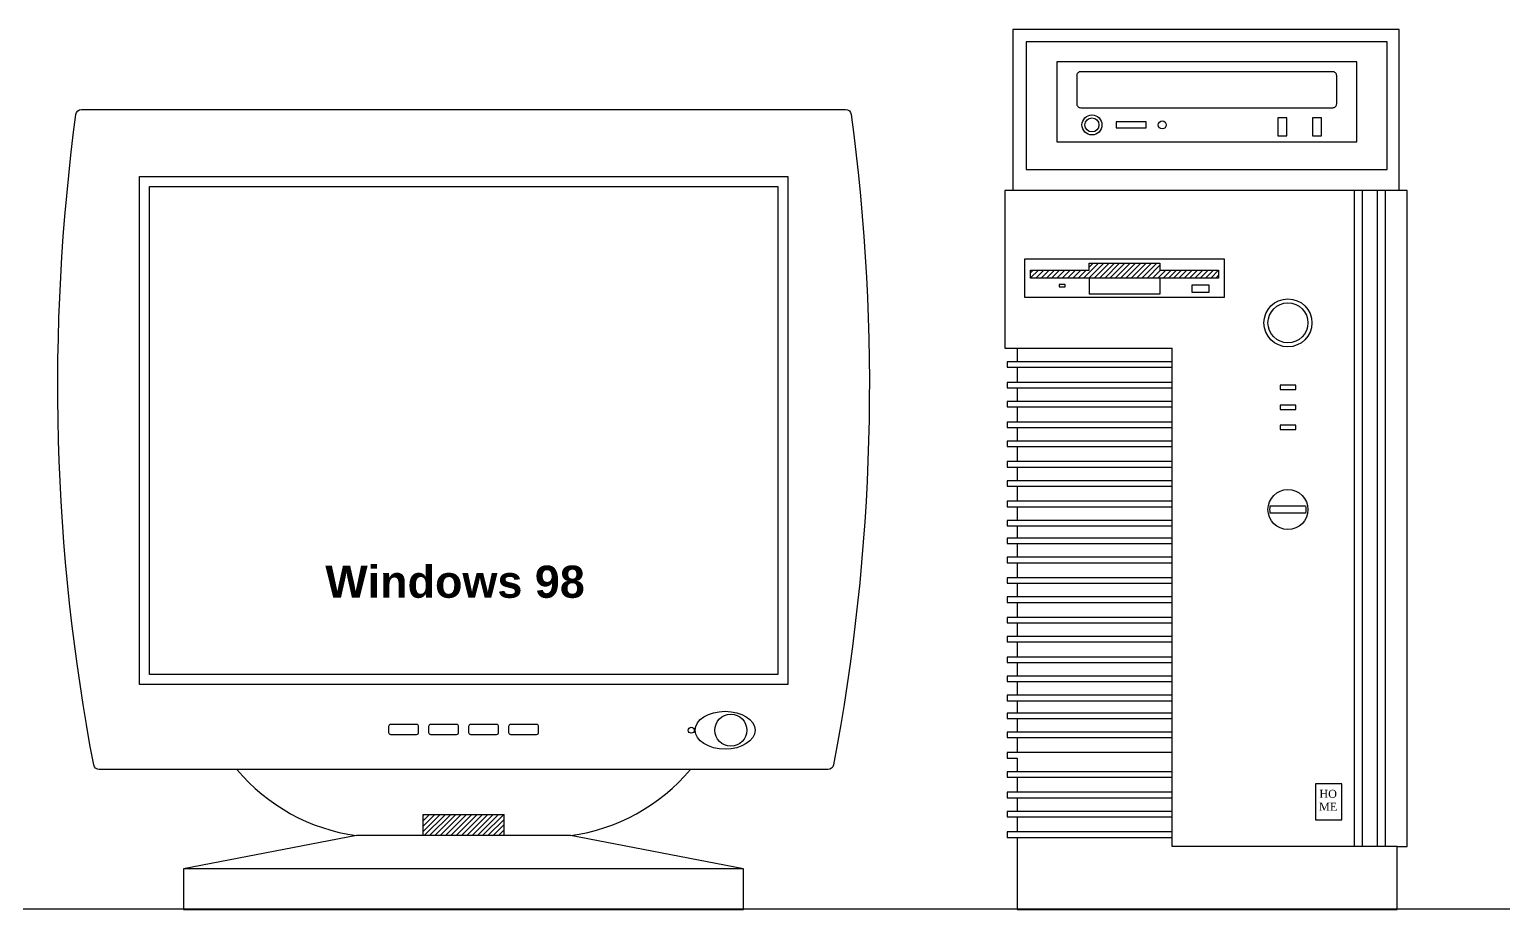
# Model space of a CAD drawing. Header units: millimetres. Extents: x 4513 to 24862, y 3359 to 11488.
# Drawn here: x 6138 to 6875, y 10880 to 11320 of the extents above; entities that cross this region are included whole.
import ezdxf
from ezdxf.enums import TextEntityAlignment as Align

# ---------------------------------------------------------------- set-up
doc = ezdxf.new("R2010")
doc.units = ezdxf.units.MM
doc.layers.add('dwgmodels.com', color=169, linetype='Continuous')
doc.styles.add('HT', font='swisseb.ttf')
doc.styles.add('STYLE4', font='dutcheb.ttf')

msp = doc.modelspace()

# ---------------------------------------------------------------- hatches: boundary and pattern name
h = msp.add_hatch()
h.set_pattern_fill('ANSI31,_O', color=256, scale=15)
h.set_pattern_definition([(45, (-52897.4526, 12875.8), (-1.325825215, 1.325825215), [])])
h.paths.add_polyline_path([(6667.77, 11203.13), (6667.77, 11199.65), (6638.45, 11199.65), (6638.45, 11195.65), (6732.45, 11195.65), (6732.45, 11199.65), (6703.13, 11199.65), (6703.13, 11203.13)])
h = msp.add_hatch()
h.set_pattern_fill('ANSI31,_O', color=256, scale=15)
h.set_pattern_definition([(45, (-52189.2483, 12876.4902), (-1.325825215, 1.325825215), [])])
h.paths.add_polyline_path([(6375.26, 10916.93), (6375.26, 10927.46), (6334.71, 10927.46), (6334.71, 10916.93)])

# ---------------------------------------------------------------- linework, layer by layer
for p, q in [((6651.52, 11303.85), (6651.52, 11263.85)), ((6801.52, 11303.85), (6651.52, 11303.85)), ((6801.52, 11263.85), (6801.52, 11303.85)), ((6651.52, 11263.85), (6801.52, 11263.85)), ((6822.74, 11239.38), (6629.51, 11239.38)), ((6735.45, 11205.13), (6635.45, 11205.13)), ((6635.45, 11205.13), (6635.45, 11186.17)), ((6735.45, 11186.17), (6735.45, 11205.13)), ((6667.77, 11195.65), (6667.77, 11187.65)), ((6703.13, 11195.65), (6703.13, 11187.65)), ((6703.13, 11187.65), (6667.77, 11187.65)), ((6635.45, 11186.17), (6735.45, 11186.17)), ((6334.71, 10927.46), (6375.26, 10927.46)), ((6334.71, 10916.93), (6334.71, 10927.46)), ((6375.26, 10916.93), (6375.26, 10927.46)), ((6408.46, 10916.93), (6301.51, 10916.93)), ((6494.99, 10900.21), (6214.99, 10900.21)), ((6703.4, 10879.95), (6703.49, 10879.95))]:
    msp.add_line(p, q)
for points in [[(6631.76, 10916.03), (6631.76, 10879.95), (6821.76, 10879.95), (6821.76, 10911.38), (6826.74, 10911.38), (6826.74, 11239.38), (6822.74, 11239.38), (6822.74, 11319.95), (6629.51, 11319.95), (6629.51, 11239.38), (6625.51, 11239.38), (6625.51, 11160.6), (6709.26, 11160.6)], [(6800.27, 11239.38), (6800.27, 10911.38)], [(6804.46, 10911.38), (6804.46, 11239.38)], [(6811.78, 11239.38), (6811.78, 10911.38)], [(6815.96, 10911.38), (6815.96, 11239.38)], [(6631.76, 11160.6), (6631.76, 11153.76)], [(6821.76, 10911.38), (6709.26, 10911.38), (6709.26, 11160.6)], [(6631.76, 11153.76), (6626.84, 11153.76), (6626.84, 11151.04), (6631.76, 11151.04)], [(6709.26, 11153.76), (6626.84, 11153.76), (6626.84, 11151.04), (6709.26, 11151.04)], [(6631.76, 11151.04), (6631.76, 11143.52)], [(6631.76, 11143.52), (6626.84, 11143.52), (6626.84, 11140.79), (6631.76, 11140.79)], [(6709.26, 11143.52), (6626.84, 11143.52), (6626.84, 11140.79), (6709.26, 11140.79)], [(6631.76, 11140.79), (6631.76, 11133.95)], [(6631.76, 11133.95), (6626.84, 11133.95), (6626.84, 11131.22), (6631.76, 11131.22)], [(6709.26, 11133.95), (6626.84, 11133.95), (6626.84, 11131.22), (6709.26, 11131.22)], [(6631.76, 11131.22), (6631.76, 11123.7)], [(6631.76, 11123.7), (6626.84, 11123.7), (6626.84, 11120.98), (6631.76, 11120.98)], [(6709.26, 11123.7), (6626.84, 11123.7), (6626.84, 11120.98), (6709.26, 11120.98)], [(6631.76, 11114.14), (6626.84, 11114.14), (6626.84, 11111.41), (6631.76, 11111.41)], [(6709.26, 11114.14), (6626.84, 11114.14), (6626.84, 11111.41), (6709.26, 11111.41)], [(6631.76, 11120.98), (6631.76, 11114.14)], [(6631.76, 11111.41), (6631.76, 11103.89)], [(6631.76, 11103.89), (6626.84, 11103.89), (6626.84, 11101.17), (6631.76, 11101.17)], [(6709.26, 11103.89), (6626.84, 11103.89), (6626.84, 11101.17), (6709.26, 11101.17)], [(6631.76, 11101.17), (6631.76, 11094.33)], [(6631.76, 11094.33), (6626.84, 11094.33), (6626.84, 11091.6), (6631.76, 11091.6)], [(6709.26, 11094.33), (6626.84, 11094.33), (6626.84, 11091.6), (6709.26, 11091.6)], [(6631.76, 11091.6), (6631.76, 11084.08)], [(6631.76, 11084.08), (6626.84, 11084.08), (6626.84, 11081.35), (6631.76, 11081.35)], [(6709.26, 11084.08), (6626.84, 11084.08), (6626.84, 11081.35), (6709.26, 11081.35)], [(6631.76, 11081.35), (6631.76, 11074.52)], [(6631.76, 11074.52), (6626.84, 11074.52), (6626.84, 11071.79), (6631.76, 11071.79)], [(6709.26, 11074.52), (6626.84, 11074.52), (6626.84, 11071.79), (6709.26, 11071.79)], [(6631.76, 11071.79), (6631.76, 11065.63)], [(6631.76, 11065.63), (6626.84, 11065.63), (6626.84, 11062.91), (6631.76, 11062.91)], [(6709.26, 11065.63), (6626.84, 11065.63), (6626.84, 11062.91), (6709.26, 11062.91)], [(6631.76, 11062.91), (6631.76, 11056.07)], [(6631.76, 11056.07), (6626.84, 11056.07), (6626.84, 11053.34), (6631.76, 11053.34)], [(6709.26, 11056.07), (6626.84, 11056.07), (6626.84, 11053.34), (6709.26, 11053.34)], [(6631.76, 11053.34), (6631.76, 11045.82)], [(6631.76, 11045.82), (6626.84, 11045.82), (6626.84, 11043.1), (6631.76, 11043.1)], [(6709.26, 11045.82), (6626.84, 11045.82), (6626.84, 11043.1), (6709.26, 11043.1)], [(6631.76, 11043.1), (6631.76, 11036.26)], [(6631.76, 11036.26), (6626.84, 11036.26), (6626.84, 11033.53), (6631.76, 11033.53)], [(6709.26, 11036.26), (6626.84, 11036.26), (6626.84, 11033.53), (6709.26, 11033.53)], [(6631.76, 11033.53), (6631.76, 11026.01)], [(6631.76, 11026.01), (6626.84, 11026.01), (6626.84, 11023.28), (6631.76, 11023.28)], [(6709.26, 11026.01), (6626.84, 11026.01), (6626.84, 11023.28), (6709.26, 11023.28)], [(6631.76, 11023.28), (6631.76, 11016.45)], [(6631.76, 11016.45), (6626.84, 11016.45), (6626.84, 11013.72), (6631.76, 11013.72)], [(6709.26, 11016.45), (6626.84, 11016.45), (6626.84, 11013.72), (6709.26, 11013.72)], [(6631.76, 11013.72), (6631.76, 11006.2)], [(6631.76, 11006.2), (6626.84, 11006.2), (6626.84, 11003.47), (6631.76, 11003.47)], [(6709.26, 11006.2), (6626.84, 11006.2), (6626.84, 11003.47), (6709.26, 11003.47)], [(6631.76, 11003.47), (6631.76, 10996.64)], [(6631.76, 10996.64), (6626.84, 10996.64), (6626.84, 10993.91), (6631.76, 10993.91)], [(6709.26, 10996.64), (6626.84, 10996.64), (6626.84, 10993.91), (6709.26, 10993.91)], [(6631.76, 10993.91), (6631.76, 10987.07)], [(6631.76, 10987.07), (6626.84, 10987.07), (6626.84, 10984.34), (6631.76, 10984.34)], [(6709.26, 10987.07), (6626.84, 10987.07), (6626.84, 10984.34), (6709.26, 10984.34)], [(6631.76, 10984.34), (6631.76, 10978.19)], [(6631.76, 10978.19), (6626.84, 10978.19), (6626.84, 10975.46), (6631.76, 10975.46)], [(6709.26, 10978.19), (6626.84, 10978.19), (6626.84, 10975.46), (6709.26, 10975.46)], [(6631.76, 10975.46), (6631.76, 10968.63)], [(6631.76, 10968.63), (6626.84, 10968.63), (6626.84, 10965.9), (6631.76, 10965.9)], [(6709.26, 10968.63), (6626.84, 10968.63), (6626.84, 10965.9), (6709.26, 10965.9)], [(6631.76, 10965.9), (6631.76, 10958.38)], [(6631.76, 10958.38), (6626.84, 10958.38), (6626.84, 10955.65), (6631.76, 10955.65)], [(6709.26, 10958.38), (6626.84, 10958.38), (6626.84, 10955.65), (6631.76, 10955.65)], [(6631.76, 10955.65), (6631.76, 10948.81)], [(6631.76, 10948.81), (6626.84, 10948.81), (6626.84, 10946.09), (6631.76, 10946.09)], [(6709.26, 10948.81), (6626.84, 10948.81), (6626.84, 10946.09), (6709.26, 10946.09)], [(6631.76, 10946.09), (6631.76, 10938.57)], [(6631.76, 10938.57), (6626.84, 10938.57), (6626.84, 10935.84), (6631.76, 10935.84)], [(6709.26, 10938.57), (6626.84, 10938.57), (6626.84, 10935.84), (6709.26, 10935.84)], [(6631.76, 10935.84), (6631.76, 10929)], [(6631.76, 10929), (6626.84, 10929), (6626.84, 10926.28), (6631.76, 10926.28)], [(6709.26, 10929), (6626.84, 10929), (6626.84, 10926.28), (6709.26, 10926.28)], [(6631.76, 10926.28), (6631.76, 10918.75)], [(6631.76, 10918.75), (6626.84, 10918.75), (6626.84, 10916.03), (6631.76, 10916.03)], [(6709.26, 10918.75), (6626.84, 10918.75), (6626.84, 10916.03), (6709.26, 10916.03)]]:
    msp.add_lwpolyline(points)
for points in [[(6816.79, 11313.85), (6636.24, 11313.85), (6636.24, 11249.99), (6816.79, 11249.99)], [(6681.22, 11270.83), (6696.22, 11270.83), (6696.22, 11273.83), (6681.22, 11273.83)], [(6762.14, 11266.79), (6766.62, 11266.79), (6766.62, 11275.75), (6762.14, 11275.75)], [(6779.37, 11266.79), (6783.85, 11266.79), (6783.85, 11275.75), (6779.37, 11275.75)], [(6192.86, 11246.51), (6517.11, 11246.51), (6517.11, 10992.53), (6192.86, 10992.53)], [(6197.86, 11241.51), (6512.11, 11241.51), (6512.11, 10997.53), (6197.86, 10997.53)], [(6703.13, 11199.65), (6732.45, 11199.65), (6732.45, 11195.65), (6638.45, 11195.65), (6638.45, 11199.65), (6667.77, 11199.65), (6667.77, 11203.13), (6703.13, 11203.13)], [(6652.78, 11191.35), (6655.81, 11191.35), (6655.81, 11192.5), (6652.78, 11192.5)], [(6719.07, 11188.6), (6727.74, 11188.6), (6727.74, 11192.14), (6719.07, 11192.14)], [(6763.27, 11139.99), (6771.01, 11139.99), (6771.01, 11142.1), (6763.27, 11142.1)], [(6763.27, 11129.99), (6771.01, 11129.99), (6771.01, 11132.1), (6763.27, 11132.1)], [(6763.27, 11119.99), (6771.01, 11119.99), (6771.01, 11122.1), (6763.27, 11122.1)], [(6794.04, 10942.78), (6780.87, 10942.78), (6780.87, 10924.83), (6794.04, 10924.83)]]:
    msp.add_lwpolyline(points, close=True)
for points in [[(6663.52, 11280.85), (6789.52, 11280.85, 0.414214), (6791.52, 11282.85), (6791.52, 11296.85, 0.414214), (6789.52, 11298.85), (6663.52, 11298.85, 0.414214), (6661.52, 11296.85), (6661.52, 11282.85, 0.414214)], [(6172.84, 10949.95, -0.362318), (6170.05, 10952.28, -0.080728), (6161.17, 11277.48, -0.377356), (6163.99, 11279.95), (6545.99, 11279.95, -0.377356), (6548.8, 11277.48, -0.080728), (6539.92, 10952.28, -0.362318), (6537.13, 10949.95)], [(6758.32, 11081.73), (6775.96, 11081.73, -0.101021), (6775.96, 11078.13), (6758.32, 11078.13, -0.101021)], [(6318.48, 10967.49), (6331.48, 10967.49, 0.414214), (6332.48, 10968.49), (6332.48, 10971.49, 0.414214), (6331.48, 10972.49), (6318.48, 10972.49, 0.414214), (6317.48, 10971.49), (6317.48, 10968.49, 0.414214)], [(6338.48, 10967.49), (6351.48, 10967.49, 0.414214), (6352.48, 10968.49), (6352.48, 10971.49, 0.414214), (6351.48, 10972.49), (6338.48, 10972.49, 0.414214), (6337.48, 10971.49), (6337.48, 10968.49, 0.414214)], [(6358.48, 10967.49), (6371.48, 10967.49, 0.414214), (6372.48, 10968.49), (6372.48, 10971.49, 0.414214), (6371.48, 10972.49), (6358.48, 10972.49, 0.414214), (6357.48, 10971.49), (6357.48, 10968.49, 0.414214)], [(6378.48, 10967.49), (6391.48, 10967.49, 0.414214), (6392.48, 10968.49), (6392.48, 10971.49, 0.414214), (6391.48, 10972.49), (6378.48, 10972.49, 0.414214), (6377.48, 10971.49), (6377.48, 10968.49, 0.414214)]]:
    msp.add_lwpolyline(points, format="xyb", close=True)
msp.add_lwpolyline([(6241.62, 10949.95, 0.186126), (6301.51, 10916.93), (6214.99, 10900.21), (6214.99, 10879.95), (6494.99, 10879.95), (6494.99, 10900.21), (6408.46, 10916.93, 0.186126), (6468.35, 10949.95)], format="xyb")
for centre, radius in [((6669.17, 11272.22), 5), ((6669.17, 11272.22), 3.5), ((6704.3, 11272.22), 2), ((6767.14, 11173.27), 12), ((6767.14, 11173.27), 10), ((6767.14, 11079.93), 10), ((6488.62, 10969.59), 8), ((6468.8, 10969.59), 1.5)]:
    msp.add_circle(centre, radius)
msp.add_ellipse((6485.73, 10969.59), major_axis=(-14.97, 0), ratio=0.632816)
at = {"layer": 'dwgmodels.com'}
msp.add_line((4512.96, 10880.25), (24839.16, 10880.25), dxfattribs=at)

# ---------------------------------------------------------------- texts
at = {"style": 'HT'}
msp.add_text('Windows 98', height=16.076, dxfattribs=at).set_placement((6285.83, 11035.8))
at = {"style": 'STYLE4'}
for s, p in [('HO', (6787.26, 10935.8)), ('ME', (6787.26, 10929.33))]:
    msp.add_text(s, height=4, dxfattribs=at).set_placement(p, align=Align.CENTER)

doc.saveas('drawing.dxf')
